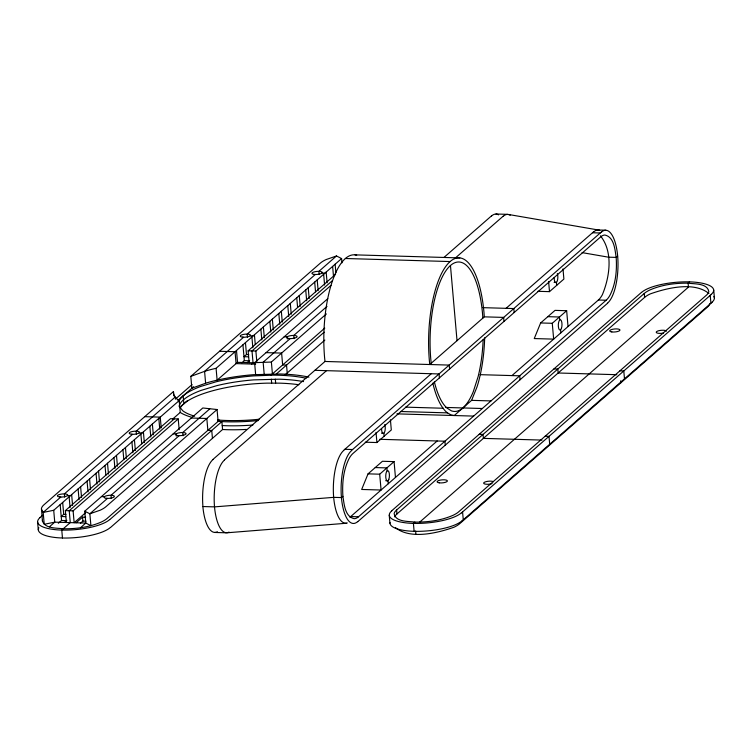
<?xml version="1.0" encoding="UTF-8"?>
<svg xmlns="http://www.w3.org/2000/svg" width="752" height="752" viewBox="0 0 752 752"><rect width="100%" height="100%" fill="white"/><g stroke="black" fill="none" stroke-linecap="round" stroke-linejoin="round"><path stroke-width="1.13" d="M484.664 337.817L484.608 339.989A78.904 28.021 -88.3 0 1 480.66 372.992L479.964 376A58.891 20.915 -88.3 0 1 476.909 387.186L471.598 400.355L454.236 415.536L451.097 414.954L447.534 412.876A58.891 20.915 -88.3 0 1 443.097 408.233L442.016 406.776A78.904 28.021 -88.3 0 1 433.255 384.892L432.861 383.116M219.546 420.133L107.047 518.504A40.721 11.9 -5 0 1 101.285 522.048C89.356 527.237 76.14 528.947 63.206 528.788C56.456 527.866 45.252 528.835 42.422 521.042L41.454 508.465A40.721 11.9 -5 0 1 43.926 504.818L173.449 391.566L173.825 395.881M42.422 521.042L42.497 520.337M173.449 391.566L173.609 394.161L175.207 397.047A58.891 17.221 -5 0 0 179.22 400.543L180.254 412.416L181.561 413.252A78.904 23.068 -5 0 0 192.493 417.492M394.076 461.625L382.43 461.277L368.048 473.854L361.674 489.458L381.076 490.022L379.694 474.192L394.076 461.625L395.458 477.445M566.651 310.717L555.014 310.379L540.632 322.956L534.249 338.56L553.66 339.124L552.269 323.294L566.651 310.717L568.033 326.547M308.94 377.137A78.904 23.068 -5 0 0 280.346 373.988L253.48 374.693A78.904 23.068 -5 0 0 220.204 379.469L217.121 380.174A58.891 17.221 -5 0 0 205.616 383.229L191.845 388.248L190.811 376.385L320.343 263.125A40.721 11.9 -5 0 1 326.095 259.572L336.482 255.971L341.596 258.566L341.972 262.88M243.592 337.234L204.582 371.356L190.811 376.385M315.304 274.489L247.192 334.085L247.474 337.328M336.482 255.971L318.904 271.35L319.186 274.583M60.78 497.044L43.184 512.422L44.227 524.294L54.746 522.161L85.794 523.063L90.907 525.657L89.864 513.785L107.442 498.407M132.568 434.308L64.381 493.904L64.663 497.138M175.207 397.047L136.168 431.169L136.45 434.402M39.959 517.555L42.61 515.242M175.329 399.19L192.042 384.573M177.961 400.393L193.584 386.735M41.388 509.17L43.184 512.422L53.712 510.288L179.22 400.543M205.616 383.229L204.582 371.356A58.891 17.221 -5 0 1 216.087 368.311L341.596 258.566M181.26 406.033L187.333 400.722M66.392 522.499L65.349 510.627L170.46 418.714L178.224 418.939L179.164 429.73M249.166 362.68L248.122 350.808L335.571 274.348M49.397 526.832L54.746 522.161L53.712 510.288M65.979 514.377L63.713 514.312L61.203 516.511L65.734 516.643M172.499 419.193L180.254 412.416M254.984 362.849L237.519 362.342L217.121 380.174L216.087 368.311M248.752 354.568L246.487 354.502L243.977 356.692L248.508 356.824M174.342 418.826L69.231 510.74L70.265 522.612L61.767 530.038L62.463 537.953M332.384 280.637L252.005 350.93L253.039 362.793L251.6 364.053M58.318 523.289L61.551 520.469L66.082 520.6M241.9 362.765L244.325 360.65L248.856 360.781M65.349 510.627L73.113 510.852L178.224 418.939M248.122 350.808L255.887 351.043L330.965 285.384M64.446 522.443L66.872 520.318M247.22 362.624L249.645 360.509M80.445 527.735L85.794 523.063L84.75 511.191L202.796 407.979L217.065 409.53L218.099 421.393L225.694 421.769A78.904 23.068 -5 0 0 258.274 420.556M255.633 374.552L254.599 362.68L327.797 298.676M85.634 512.685L74.147 522.725L73.113 510.852M76.093 522.781L82.551 517.132L85.653 517.226M179.155 435.671L111.042 495.258L111.324 498.501M209.77 408.891L182.755 432.522L183.037 435.765M290.178 338.588L263.144 362.22L264.178 374.092M326.998 306.412L293.778 335.448L294.06 338.682M80.473 523.204L82.899 521.089L86.001 521.183M217.065 409.53L106.013 506.632A40.721 11.9 -5 0 1 100.251 510.185L89.864 513.785L84.75 511.191M254.599 362.68L271.378 362.041L326.377 313.941M270.964 375.173L324.779 328.116M109.811 519.585L221.878 421.599L222.564 429.514L110.506 527.5M276.398 373.932L324.168 332.168M284.688 375.201L324.855 340.073M212.929 459.453L324.996 361.468L449.17 365.087L449.621 368.95M443.943 257.466L491.582 215.805M224.575 459.792L326.509 370.661M454.697 258.575L503.22 216.144M503.934 321.461L503.699 317.41L484.297 316.846L429.768 364.523L429.364 360.622A78.904 28.021 -88.3 0 1 450.11 261.555L345.337 258.5M343.73 450.269L431.281 373.716M506.068 308.329L593.619 231.776M351.494 450.495L601.374 232.001M365.284 442.204L376.921 442.543L391.303 429.965L390.42 419.795M537.859 291.306L549.505 291.644L563.887 279.067L562.994 268.896M342.921 496.32C344.172 504.037 344.839 516.68 354.23 518.701A40.721 14.457 -88.3 0 0 358.488 516.784L606.15 300.236A40.721 14.457 -88.3 0 0 610.116 294.963C615.85 283.419 617.044 270.1 616.17 257.4C614.92 249.683 614.262 237.04 604.871 235.019A40.721 14.457 -88.3 0 0 600.613 236.936L352.951 453.484A40.721 14.457 -88.3 0 0 348.984 458.758C343.25 470.291 342.057 483.621 342.921 496.32L341.483 497.58L333.728 497.354L214.574 506.876L202.927 506.538A37.675 13.376 -88.3 0 1 212.948 459.604M617.608 256.141L616.17 257.4L608.415 257.175L582.095 252.616M349.887 517.216A40.721 14.457 -88.3 0 0 350.733 516.558L437.166 440.982M511.952 375.586L598.385 300.01A40.721 14.457 -88.3 0 0 602.352 294.737C609.806 276.783 613.397 251.892 600.425 235.827M357.726 521.709L607.607 303.216M391.613 510.862L641.494 292.368M396.605 510.006L644.257 293.459A40.721 11.9 -5 0 1 650.019 289.905C661.948 284.717 675.174 283.006 688.099 283.175C694.688 284.115 707.303 283.072 708.816 291.616A40.721 11.9 -5 0 1 706.344 295.263L458.692 511.811A40.721 11.9 -5 0 1 452.939 515.364C441.001 520.553 427.785 522.264 414.85 522.095C408.261 521.145 395.646 522.198 394.142 513.644A40.721 11.9 -5 0 1 396.605 510.006L396.953 513.954A40.721 11.9 -5 0 0 394.697 516.887M396.953 513.954L644.605 297.407A40.721 11.9 -5 0 1 650.367 293.863C667.174 287.941 694.03 281.351 708.939 293.506M414.85 522.095L413.412 523.354L414.108 531.269M689.537 281.915L688.099 283.175L688.447 287.123L419.588 522.217M461.465 512.902L711.345 294.408M462.151 520.816L712.041 302.313M227.301 532.764L346.456 523.242M395.402 527.584C410.31 539.748 437.166 533.159 453.973 527.227A40.721 11.9 -5 0 0 459.726 523.683L707.388 307.136A40.721 11.9 -5 0 0 709.86 303.488M495.963 214.01L507.6 214.348M598 229.98L605.755 230.206M592.501 232.753L600.265 232.979M355.076 254.862L459.848 257.917M321.959 273.061L324.911 273.145M554.102 282.32L556.433 282.385L556.696 285.356M598.385 300.01L606.15 300.236M482.784 307.653L513.823 308.555L514.171 312.512M547.823 316.667L559.46 317.006L559.723 319.976M540.632 322.956L552.269 323.294M250.247 335.796L253.161 335.89M284.209 336.793L287.132 336.877L287.32 339.03M219.518 351.278L235.047 351.729L236.081 363.601L255.633 364.165M266.086 352.632L281.615 353.092L282.649 364.955L286.531 365.068L287.217 372.983M553.942 368.922L557.824 369.035L558.172 372.992L616.809 374.703M619.911 370.839L623.793 370.952L624.489 378.867M480.124 374.665L519.707 375.812L520.055 379.769M314.862 370.322L439.046 373.951L439.384 377.899M471.598 400.355L491 400.919M445.457 407.434L482.314 408.505M405.676 407.142L443.097 408.242M400.76 411.513L447.534 412.876M396.934 413.863L473.638 416.1M144.741 416.664L160.261 417.125L161.201 427.907M191.309 418.027L206.828 418.479L207.862 430.351L211.744 430.464L212.44 438.369M479.156 434.308L483.038 434.421L483.386 438.378L542.023 440.089M545.134 436.235L549.007 436.348L549.703 444.263M381.527 433.218L383.858 433.293L384.112 436.254M379.732 439.3L444.93 441.208L445.269 445.165M139.223 432.879L142.137 432.964M173.186 433.866L176.1 433.951L176.288 436.113M344.848 449.301L352.603 449.527M375.239 467.565L386.885 467.904L387.148 470.874M368.048 473.854L379.694 474.192M385.682 480.697L388.013 480.763L388.267 483.733M67.436 495.615L70.387 495.7M101.435 496.602L104.396 496.696M350.733 516.558L358.488 516.784M214.781 532.463L226.418 532.801M222.225 425.557L226.042 425.726A78.904 23.068 -5 0 0 252.907 425.021M222.564 429.514L226.39 429.683A78.904 23.068 -5 0 0 246.402 429.43M217.469 419.973L221.144 420.246A74.749 21.855 -5 0 0 259.073 419.249M508.474 214.47L598.874 230.093M179.126 406.39L182.868 410.865A74.749 21.855 -5 0 0 194.655 416.176M434.365 381.8L434.487 382.354A74.749 26.546 -88.3 0 0 444.817 405.836L446.942 408.045L451.388 410.836A74.749 26.546 -88.3 0 0 473.271 391.707L478.093 376.733A74.749 26.546 -88.3 0 0 483.141 339.819M431.206 363.263L430.802 359.362A74.749 26.546 -88.3 0 1 450.457 265.512A74.749 26.546 -88.3 0 1 482.568 314.092L482.859 318.105M324.996 361.468L324.582 357.567A78.904 28.021 -88.3 0 1 356.692 255.191M713.704 289.934L714.4 297.848M710.226 295.376L710.922 303.291M644.257 293.459L644.605 297.407M620.776 380.738L620.955 382.712M560.588 329.865L560.842 332.835M548.612 281.474L549.505 291.644M450.457 265.512L457.028 340.684M462.574 511.924L463.27 519.839M415.63 530.997L415.894 533.967M389.245 515.327L389.94 523.242M376.038 432.372L376.921 442.543M335.138 264.215L335.89 272.844M332.628 266.405L333.474 276.116M326.171 272.055L327.111 282.846M323.661 274.245L324.601 285.036M317.203 279.894L318.143 290.686M314.693 282.085L315.539 291.804M308.226 287.734L309.175 298.525M305.726 289.934L306.666 300.725M299.258 295.583L300.208 306.365M296.749 297.773L297.604 307.483M290.291 303.423L291.24 314.214M287.781 305.613L288.73 316.404M281.323 311.262L282.273 322.053M278.813 313.452L279.763 324.244M272.356 319.102L273.296 329.893M275.307 379.14L275.655 383.097M269.846 321.301L270.795 332.093M271.378 362.041L272.412 373.904M271.312 379.13L271.66 383.088M263.388 326.951L264.328 337.733M260.878 329.141L261.818 339.932M254.42 334.79L255.266 344.501M255.887 351.043L256.827 361.825M251.911 336.981L252.851 347.772M245.453 342.63L246.487 354.502M242.943 344.82L244.325 360.65M236.485 350.47L237.519 362.342M183.168 395.843L183.864 403.758M158.822 418.375L159.762 429.166M152.365 424.025L153.305 434.816M149.855 426.224L150.795 437.006M143.397 431.864L144.337 442.655M140.887 434.064L141.733 443.774M134.42 439.713L135.369 450.504M131.92 441.903L132.86 452.695M125.452 447.553L126.402 458.344M122.952 449.743L123.798 459.453M116.485 455.392L117.434 466.184M113.975 457.592L114.924 468.374M107.517 463.232L108.467 474.023M105.007 465.432L105.863 475.142M98.55 471.081L99.499 481.872M96.04 473.271L96.989 484.062M89.582 478.921L90.522 489.712M87.072 481.111L88.022 491.902M80.614 486.76L81.554 497.551M82.551 517.132L82.899 521.089M78.105 488.96L79.045 499.742M71.647 494.609L72.587 505.391M69.137 496.799L70.077 507.591M62.679 502.449L63.713 514.312M60.169 504.639L61.551 520.469M37.6 522.02L38.296 529.934M484.297 316.846L484.006 312.841A78.904 28.021 -88.3 0 0 450.11 261.555M180.424 407.716A74.749 21.855 -5 0 1 267.073 383.144L279.594 383.153A74.749 21.855 -5 0 1 298.892 384.742M179.192 405.723A74.749 21.855 -5 0 1 201 390.42L216.491 385.729A74.749 21.855 -5 0 1 253.8 379.873L279.255 379.196A74.749 21.855 -5 0 1 303.535 381.612M178.844 401.765A74.749 21.855 -5 0 1 200.652 386.472L216.153 381.772A74.749 21.855 -5 0 1 253.452 375.915L272.722 375.154A74.749 21.855 -5 0 1 305.998 378.228M109.67 519.585A37.675 11.017 -5 0 1 61.711 530.094A37.675 11.017 -5 0 1 40.11 517.555M110.356 527.5A37.675 11.017 -5 0 1 62.397 538.009A37.675 11.017 -5 0 1 38.86 527.716M491.592 215.956A37.675 13.376 -88.3 0 1 498.557 214.865M593.629 231.926A37.675 13.376 -88.3 0 1 599.739 230.413M503.238 216.294A37.675 13.376 -88.3 0 1 510.194 215.204M601.393 232.152A37.675 13.376 -88.3 0 1 617.674 256.084A37.675 13.376 -88.3 0 1 607.597 303.065M557.345 273.606A5.189 1.842 -88.3 0 1 556.668 282.141A5.189 1.842 -88.3 0 1 554.149 277.685M217.422 531.749A37.675 13.376 -88.3 0 1 202.861 506.594M343.749 450.429A37.675 13.376 -88.3 0 0 333.662 497.401A37.675 13.376 -88.3 0 0 347.339 522.95M224.585 459.942A37.675 13.376 -88.3 0 0 214.508 506.923A37.675 13.376 -88.3 0 0 229.059 532.087M351.504 450.655A37.675 13.376 -88.3 0 0 341.427 497.636A37.675 13.376 -88.3 0 0 357.708 521.559M384.761 424.513A5.189 1.842 -88.3 0 1 384.084 433.039A5.189 1.842 -88.3 0 1 381.574 428.584M461.314 512.892A37.675 11.017 -5 0 1 413.356 523.411A37.675 11.017 -5 0 1 391.754 510.871M462.001 520.807A37.675 11.017 -5 0 1 414.042 531.326A37.675 11.017 -5 0 1 389.997 522.518M492.118 483.63A5.189 1.513 -5 0 1 484.561 483.921A5.189 1.513 -5 0 1 486.262 481.6A5.189 1.513 -5 0 1 493.519 481.703M711.195 294.399A37.675 11.017 -5 0 0 689.603 281.859A37.675 11.017 -5 0 0 641.644 292.368M713.892 296.448A37.675 11.017 -5 0 1 711.89 302.313M663.555 333.033A5.189 1.513 -5 0 1 656.524 332.722A5.189 1.513 -5 0 1 660.087 330.448A5.189 1.513 -5 0 1 666.498 331.153M106.248 498.313A5.189 1.513 -5 0 0 114.398 496.564A5.189 1.513 -5 0 0 107.085 495.624A5.189 1.513 -5 0 0 106.248 498.313M177.961 435.577A5.189 1.513 -5 0 0 186.101 433.829A5.189 1.513 -5 0 0 178.797 432.889A5.189 1.513 -5 0 0 177.961 435.577M59.587 496.959A5.189 1.513 -5 0 0 67.736 495.201A5.189 1.513 -5 0 0 60.423 494.261A5.189 1.513 -5 0 0 59.587 496.959M131.374 434.224A5.189 1.513 -5 0 0 139.515 432.466A5.189 1.513 -5 0 0 132.211 431.526A5.189 1.513 -5 0 0 131.374 434.224M288.984 338.503A5.189 1.513 -5 0 0 297.134 336.746A5.189 1.513 -5 0 0 289.821 335.806A5.189 1.513 -5 0 0 288.984 338.503M314.11 274.405A5.189 1.513 -5 0 0 322.251 272.656A5.189 1.513 -5 0 0 314.947 271.707A5.189 1.513 -5 0 0 314.11 274.405M242.398 337.14A5.189 1.513 -5 0 0 250.548 335.392A5.189 1.513 -5 0 0 243.234 334.452A5.189 1.513 -5 0 0 242.398 337.14M561.424 328.417A5.189 1.842 -88.3 0 0 560.682 319.854A5.189 1.842 -88.3 0 0 558.36 326.49A5.189 1.842 -88.3 0 0 561.424 328.417M388.85 479.315A5.189 1.842 -88.3 0 0 388.098 470.752A5.189 1.842 -88.3 0 0 385.776 477.388A5.189 1.842 -88.3 0 0 388.85 479.315M439.262 482.84A5.189 1.513 -5 0 0 447.402 481.092A5.189 1.513 -5 0 0 440.089 480.152A5.189 1.513 -5 0 0 439.262 482.84M611.837 331.942A5.189 1.513 -5 0 0 619.977 330.194A5.189 1.513 -5 0 0 612.673 329.254A5.189 1.513 -5 0 0 611.837 331.942"/></g></svg>
